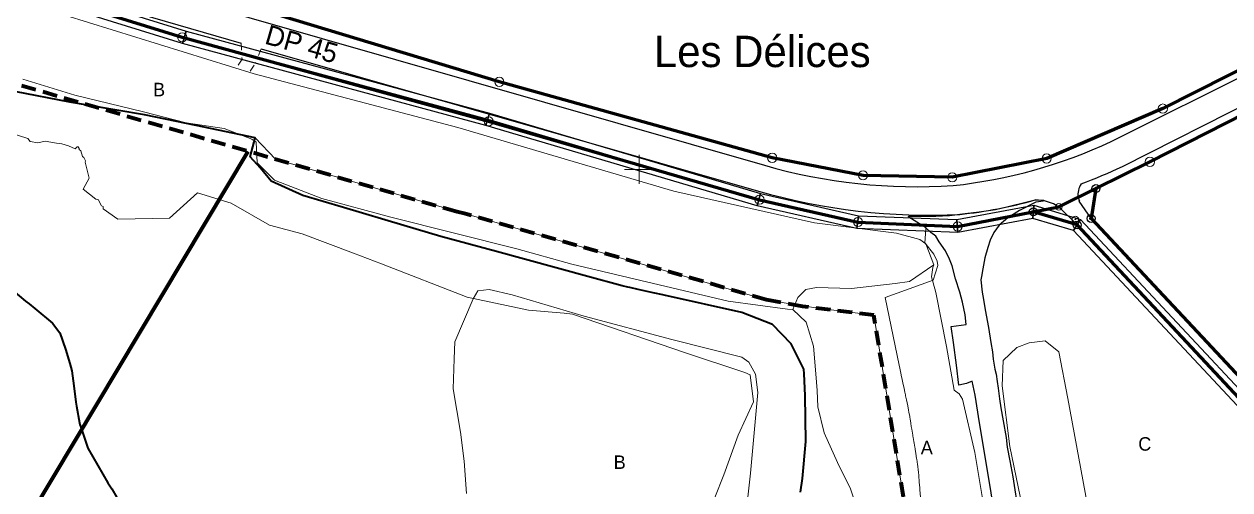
# Model space of a CAD drawing. Header units: metres. Extents: x 520385 to 521901, y 155400 to 156504.
# Drawn here: x 521231.7 to 521561.6, y 156112.3 to 156239.8 of the extents above; entities that cross this region are included whole.
import ezdxf

# ---------------------------------------------------------------- set-up
doc = ezdxf.new("R2010")
doc.units = ezdxf.units.M
doc.linetypes.add('HIDDEN', pattern=[6, 4, -2])
doc.linetypes.add('LINETYPE011', pattern=[4, 2, -2])
for name, color, linetype in [('A0260', 7, 'Continuous'), ('B0261', 7, 'Continuous'), ('BORD_DE_CHAUSS_E', 7, 'Continuous'), ('C0262', 7, 'Continuous'), ('CADRE_RESEAU', 7, 'Continuous'), ('CDS_NATURES', 7, 'Continuous'), ('NOMENCLATURE', 7, 'Continuous'), ('P_RIM_TRE_EXPLOITATION', 7, 'Continuous'), ('P_RIM_TRE_EXTRACTION', 7, 'Continuous'), ('POINTS', 7, 'Continuous'), ('PROJET_CASIER', 7, 'Continuous'), ('PROPRIETE_IMMEUBLES', 7, 'Continuous'), ('REMBLAIS', 7, 'Continuous'), ('SECTEUR_NON_EXPLOITE0263', 7, 'Continuous'), ('SITUATION_ROUTE_VOL_14-10-20128', 7, 'Continuous'), ('TXT-IM', 7, 'Continuous')]:
    doc.layers.add(name, color=color, linetype=linetype)

# ---------------------------------------------------------------- blocks, each defined once
blk = doc.blocks.new('*G20')
at = {"layer": 'CADRE_RESEAU', "color": 136}
blk.add_polyline3d([(223.28, 497.49, 0), (321.3, 654.91, 0), (341.52, 641.83, 0), (359.56, 655.46, 0), (375.27, 672.17, 0), (411.91, 711.15, 0), (453.33, 765.54, 0), (479.62, 769.23, 0), (481.89, 767.69, 0), (514.16, 756.05, 0), (559.21, 743.4, 0), (600.13, 730.67, 0), (683.09, 708.23, 0), (757.28, 686.24, 0), (784.33, 680.04, 0), (811.56, 679, 0), (832.36, 682.86, 0), (844.33, 679.28, 0), (1018.99, 492.38, 0)], dxfattribs=at)
blk = doc.blocks.new('*G21')
at = {"layer": 'CADRE_RESEAU', "color": 136}
blk.add_polyline3d([(225.22, 497.49, 0), (323.24, 654.91, 0), (343.46, 641.83, 0), (361.5, 655.46, 0), (377.21, 672.17, 0), (413.85, 711.15, 0), (455.27, 765.54, 0), (481.56, 769.23, 0), (483.83, 767.69, 0), (516.1, 756.05, 0), (561.15, 743.4, 0), (602.08, 730.67, 0), (685.03, 708.23, 0), (759.22, 686.24, 0), (786.27, 680.04, 0), (813.5, 679, 0), (834.31, 682.86, 0), (846.27, 679.28, 0), (1020.93, 492.38, 0)], dxfattribs=at)
blk.add_blockref('*G20', (1.94, 0), dxfattribs=at)
blk = doc.blocks.new('*G23')
at = {"layer": 'P_RIM_TRE_EXTRACTION', "color": 2}
for points in [[(172.76, 446.39, 0), (171.78, 443.03, 0), (130.85, 455.77, 0), (131.84, 459.12, 0)], [(255.7, 423.96, 0), (254.75, 420.59, 0), (171.78, 443.03, 0), (172.76, 446.39, 0)], [(329.86, 401.97, 0), (328.98, 398.59, 0), (254.75, 420.59, 0), (255.7, 423.96, 0)], [(356.7, 395.83, 0), (356.24, 392.35, 0), (328.98, 398.59, 0), (329.86, 401.97, 0)], [(383.57, 394.79, 0), (383.83, 391.28, 0), (356.24, 392.35, 0), (356.7, 395.83, 0)], [(404.6, 398.7, 0), (404.4, 395.1, 0), (383.83, 391.28, 0), (383.57, 394.79, 0)], [(417.42, 394.86, 0), (415.51, 391.78, 0), (404.4, 395.1, 0), (404.6, 398.7, 0)], [(592.96, 207.03, 0), (589.29, 205.82, 0), (415.51, 391.78, 0), (417.42, 394.86, 0)]]:
    blk.add_polyline3d(points, close=True, dxfattribs=at)
blk = doc.blocks.new('2')
at = {"layer": 'POINTS', "color": 8, "lineweight": 15}
blk.add_circle((0, 0), 0.5, dxfattribs=at)
at = {"layer": 'POINTS', "color": 7}
blk.add_circle((0, 0), 0.05, dxfattribs=at)
blk = doc.blocks.new('1')
at = {"layer": 'POINTS', "color": 8, "lineweight": 15}
blk.add_circle((0, 0), 0.7, dxfattribs=at)
at = {"layer": 'POINTS', "color": 7}
blk.add_circle((0, 0), 0.05, dxfattribs=at)
blk = doc.blocks.new('5')
at = {"color": 7}
blk.add_circle((0, 0), 0.6, dxfattribs=at)
at = {"layer": 'POINTS', "color": 8}
blk.add_circle((0, 0), 0.2, dxfattribs=at)
blk = doc.blocks.new('H101', base_point=(0, 0))
at = {"layer": 'CADRE_RESEAU', "color": 7, "lineweight": 9}
for p, q in [((0, 2), (0, -2)), ((-2, 0), (2, 0))]:
    blk.add_line(p, q, dxfattribs=at)
blk = doc.blocks.new('*G38')
at = {"layer": 'CADRE_RESEAU', "color": 7, "lineweight": 9, "xscale": 2, "yscale": 2, "zscale": 2}
blk.add_blockref('H101', (520.53, -84.5), dxfattribs=at)
blk = doc.blocks.new('*G115')
at = {"layer": 'C0262', "color": 35, "lineweight": 20}
for p, q in [((40.58, 338.74, 0), (19.77, 334.87, 0)), ((52.54, 335.16, 0), (40.58, 338.74, 0)), ((11.26, 335.2, 0), (10.88, 330.28, 0)), ((19.77, 334.87, 0), (11.26, 335.2, 0)), ((58.59, 328.68, 0), (52.54, 335.16, 0)), ((10.88, 330.28, 0), (13.32, 327.14, 0)), ((13.32, 327.14, 0), (14.23, 325.27, 0)), ((227.2, 148.26), (58.59, 328.68)), ((14.43, 324.03, 0), (13.17, 320.03, 0)), ((14.23, 325.27, 0), (14.43, 324.03, 0)), ((13.17, 320.03, 0), (0, 315.33, 0)), ((0, 315.33, 0), (3.88, 296.74, 0)), ((3.88, 296.74, 0), (4.05, 295.93, 0)), ((4.05, 295.93, 0), (4.23, 295.06, 0)), ((4.23, 295.06, 0), (4.32, 294.64, 0)), ((4.32, 294.64, 0), (4.54, 293.57, 0)), ((4.54, 293.57, 0), (4.59, 293.36, 0)), ((4.59, 293.36, 0), (4.88, 291.97, 0)), ((4.88, 291.97, 0), (4.89, 291.94, 0)), ((4.89, 291.94, 0), (5.21, 290.38, 0)), ((5.21, 290.38, 0), (5.42, 289.42, 0)), ((5.42, 289.42, 0), (5.58, 288.64, 0)), ((5.58, 288.64, 0), (5.62, 288.43, 0)), ((5.62, 288.43, 0), (5.85, 287.34, 0)), ((5.85, 287.34, 0), (5.87, 287.26, 0)), ((5.87, 287.26, 0), (6.2, 285.68, 0)), ((6.2, 285.68, 0), (6.46, 284.44, 0)), ((6.46, 284.44, 0), (6.54, 283.96, 0)), ((6.54, 283.96, 0), (6.75, 282.71, 0)), ((6.75, 282.71, 0), (6.79, 282.45, 0)), ((6.79, 282.45, 0), (6.85, 282.11, 0)), ((6.85, 282.11, 0), (7.05, 280.89, 0)), ((7.05, 280.89, 0), (7.19, 280.03, 0)), ((7.19, 280.03, 0), (7.32, 279.26, 0)), ((7.32, 279.26, 0), (7.6, 277.59, 0)), ((7.6, 277.59, 0), (7.64, 277.34, 0)), ((7.64, 277.34, 0), (7.69, 277.01, 0)), ((7.69, 277.01, 0), (7.88, 275.89, 0)), ((7.88, 275.89, 0), (7.96, 275.39, 0)), ((7.96, 275.39, 0), (8.13, 274.37, 0)), ((8.13, 274.37, 0), (8.2, 274, 0)), ((8.2, 274, 0), (8.25, 273.66, 0)), ((8.25, 273.66, 0), (8.41, 272.71, 0)), ((8.41, 272.71, 0), (8.54, 271.92, 0)), ((8.54, 271.92, 0), (8.65, 271.27, 0)), ((8.65, 271.27, 0), (8.69, 271.02, 0)), ((8.69, 271.02, 0), (8.92, 269.63, 0)), ((8.92, 269.63, 0), (9.01, 269.1, 0)), ((9.01, 269.1, 0), (9.01, 269.1, 0)), ((9.01, 269.1, 0), (9.1, 268.07, 0)), ((9.1, 268.07, 0), (9.13, 267.61, 0)), ((9.13, 267.61, 0), (9.23, 266.51, 0)), ((9.23, 266.51, 0), (9.24, 266.4, 0)), ((9.24, 266.4, 0), (9.35, 264.97, 0)), ((9.35, 264.97, 0), (9.38, 264.7, 0)), ((9.38, 264.7, 0), (9.49, 263.34, 0)), ((9.49, 263.34, 0), (9.56, 262.51, 0)), ((9.56, 262.51, 0), (9.62, 261.84, 0)), ((9.62, 261.84, 0), (9.73, 260.49, 0)), ((9.73, 260.49, 0), (9.76, 260.13, 0)), ((9.76, 260.13, 0), (9.85, 259.03, 0)), ((9.85, 259.03, 0), (9.89, 258.58, 0)), ((9.89, 258.58, 0), (9.96, 257.74, 0)), ((9.96, 257.74, 0), (9.96, 257.74, 0)), ((9.96, 257.74, 0), (10, 257.05, 0)), ((10, 257.05, 0), (10.05, 256.16, 0)), ((10.05, 256.16, 0), (10.09, 255.62, 0)), ((10.09, 255.62, 0), (10.13, 254.94, 0)), ((10.13, 254.94, 0), (10.19, 253.96, 0)), ((10.19, 253.96, 0), (10.23, 253.23, 0)), ((10.23, 253.23, 0), (10.29, 252.31, 0)), ((10.29, 252.31, 0), (10.33, 251.62, 0)), ((10.33, 251.62, 0), (10.39, 250.67, 0)), ((10.39, 250.67, 0), (10.45, 249.69, 0)), ((10.45, 249.69, 0), (10.45, 249.69, 0)), ((10.45, 249.69, 0), (10.49, 249.13, 0)), ((10.49, 249.13, 0), (10.53, 248.46, 0)), ((10.53, 248.46, 0), (10.59, 247.52, 0)), ((10.59, 247.52, 0), (10.63, 246.91, 0)), ((10.63, 246.91, 0), (10.7, 245.85, 0)), ((10.7, 245.85, 0), (10.72, 245.48, 0)), ((10.72, 245.48, 0), (10.81, 244.23, 0)), ((10.81, 244.23, 0), (10.82, 243.95, 0)), ((10.82, 243.95, 0), (10.9, 242.81, 0)), ((10.9, 242.81, 0), (10.92, 242.47, 0)), ((10.92, 242.47, 0), (11.01, 241.4, 0)), ((11.01, 241.4, 0), (11.03, 241.22, 0)), ((11.03, 241.22, 0), (11.16, 239.63, 0)), ((11.16, 239.63, 0), (11.16, 239.61, 0)), ((11.16, 239.61, 0), (11.16, 239.59, 0)), ((11.16, 239.59, 0), (11.19, 239.26, 0)), ((11.19, 239.26, 0), (11.29, 238.09, 0)), ((11.29, 238.09, 0), (11.3, 238, 0)), ((11.3, 238, 0), (11.31, 237.89, 0)), ((11.31, 237.89, 0), (11.42, 236.54, 0)), ((11.42, 236.54, 0), (11.51, 235.5, 0)), ((11.51, 235.5, 0), (11.51, 235.5, 0)), ((11.51, 235.5, 0), (11.6, 234.9, 0)), ((11.6, 234.9, 0), (11.75, 233.96, 0)), ((11.75, 233.96, 0), (11.85, 233.27, 0)), ((11.85, 233.27, 0), (11.98, 232.45, 0)), ((11.98, 232.45, 0), (12.09, 231.7, 0)), ((12.09, 231.7, 0), (12.15, 231.33, 0)), ((12.15, 231.33, 0), (12.36, 229.94, 0)), ((12.36, 229.94, 0), (12.42, 229.54, 0)), ((12.42, 229.54, 0), (12.59, 228.39, 0)), ((12.59, 228.39, 0), (12.77, 227.2, 0)), ((12.77, 227.2, 0), (12.78, 227.19, 0)), ((12.78, 227.19, 0), (12.78, 227.18, 0)), ((12.78, 227.18, 0), (12.99, 225.77, 0)), ((12.99, 225.77, 0), (13.04, 225.45, 0)), ((13.04, 225.45, 0), (13.23, 224.2, 0)), ((13.23, 224.2, 0), (13.31, 223.7, 0)), ((13.31, 223.7, 0), (13.31, 223.7, 0)), ((13.31, 223.7, 0), (13.47, 222.96, 0)), ((13.47, 222.96, 0), (13.64, 222.16, 0)), ((13.64, 222.16, 0), (13.88, 221.06, 0)), ((13.88, 221.06, 0), (14, 220.54, 0)), ((14, 220.54, 0), (14.31, 219.12, 0)), ((14.31, 219.12, 0), (14.34, 218.97, 0)), ((14.34, 218.97, 0), (14.58, 217.87, 0)), ((14.58, 217.87, 0), (14.61, 217.71, 0)), ((14.61, 217.71, 0), (14.69, 217.37, 0)), ((14.69, 217.37, 0), (14.87, 216.54, 0)), ((14.87, 216.54, 0), (15.05, 215.7, 0)), ((15.05, 215.7, 0), (15.05, 215.7, 0)), ((15.05, 215.7, 0), (15.15, 215.09, 0)), ((15.15, 215.09, 0), (15.3, 214.17, 0)), ((15.3, 214.17, 0), (15.36, 213.79, 0)), ((15.36, 213.79, 0), (15.55, 212.64, 0)), ((15.55, 212.64, 0), (15.6, 212.36, 0)), ((15.6, 212.36, 0), (15.71, 211.67, 0)), ((15.71, 211.67, 0), (15.76, 211.34, 0)), ((15.76, 211.34, 0), (15.8, 211.1, 0)), ((15.8, 211.1, 0), (16, 209.89, 0)), ((16, 209.89, 0), (16.04, 209.66, 0)), ((16.04, 209.66, 0), (16.11, 209.2, 0)), ((16.11, 209.2, 0), (16.13, 209.11, 0)), ((16.13, 209.11, 0), (16.35, 207.74, 0)), ((16.35, 207.74, 0), (16.35, 207.74, 0)), ((16.35, 207.74, 0), (16.53, 206.8, 0)), ((16.53, 206.8, 0), (16.63, 206.23, 0)), ((16.63, 206.23, 0), (16.78, 205.43, 0)), ((16.78, 205.43, 0), (16.94, 204.56, 0)), ((16.94, 204.56, 0), (17.18, 203.29, 0)), ((17.18, 203.29, 0), (17.21, 203.14, 0)), ((17.21, 203.14, 0), (17.23, 203.04, 0)), ((17.23, 203.04, 0), (17.43, 201.95, 0)), ((17.43, 201.95, 0), (17.54, 201.38, 0)), ((17.54, 201.38, 0), (17.55, 201.33, 0)), ((17.55, 201.33, 0), (17.56, 201.26, 0)), ((17.56, 201.26, 0), (17.84, 199.8, 0)), ((17.84, 199.8, 0), (17.93, 199.33, 0)), ((17.93, 199.33, 0), (18.13, 198.27, 0)), ((18.13, 198.27, 0), (18.13, 198.27, 0)), ((18.13, 198.27, 0), (18.3, 197.43, 0)), ((18.3, 197.43, 0), (18.43, 196.76, 0)), ((18.43, 196.76, 0), (18.71, 195.41, 0)), ((18.71, 195.41, 0), (18.79, 195.02, 0)), ((18.79, 195.02, 0), (18.84, 194.77, 0)), ((18.84, 194.77, 0), (19.14, 193.27, 0)), ((19.14, 193.27, 0), (19.15, 193.24, 0)), ((19.15, 193.24, 0), (19.18, 193.08, 0)), ((19.18, 193.08, 0), (19.43, 191.89, 0)), ((19.43, 191.89, 0), (19.48, 191.62, 0)), ((19.48, 191.62, 0), (19.74, 190.37, 0)), ((19.74, 190.37, 0), (19.87, 189.69, 0)), ((19.87, 189.69, 0), (20.05, 188.84, 0)), ((20.05, 188.84, 0), (20.15, 188.33, 0)), ((20.15, 188.33, 0), (20.44, 187.31, 0)), ((44.4, 186.86, 0), (66.57, 190.43, 0)), ((66.57, 190.43), (69.76, 170.43)), ((20.44, 187.31, 0), (20.5, 187.09, 0)), ((20.5, 187.09, 0), (20.55, 186.92, 0)), ((20.55, 186.92, 0), (20.63, 186.63, 0)), ((20.63, 186.63, 0), (20.95, 185.48, 0)), ((20.95, 185.48, 0), (21.22, 184.53, 0)), ((21.6, 183.18, 0), (39.18, 186.02, 0)), ((39.18, 186.02, 0), (44.4, 186.86, 0)), ((21.22, 184.53, 0), (21.36, 184.02, 0)), ((21.36, 184.02, 0), (21.6, 183.18, 0)), ((69.76, 170.43), (72.7, 155.48)), ((72.7, 155.48), (74.94, 142.38)), ((225.95, 137.42), (227.2, 148.26)), ((74.94, 142.38), (76.56, 138.93)), ((76.56, 138.93), (77.6, 131.1)), ((199.3, 118.11), (225.95, 137.42)), ((77.6, 131.1), (78.81, 118.68)), ((78.81, 118.68), (78.39, 114.38)), ((170.24, 85.65), (199.3, 118.11)), ((78.39, 114.38), (77.38, 111.26)), ((77.38, 111.26), (77.82, 106.27)), ((77.82, 106.27), (78.3, 101.93)), ((78.3, 101.93), (78.92, 99.42)), ((78.92, 99.42), (80.43, 96.88)), ((80.43, 96.88), (82.46, 94.65)), ((82.46, 94.65), (84.47, 90.26)), ((84.47, 90.26), (87.08, 83.74)), ((87.08, 83.74), (89.81, 73.32)), ((129.59, 16.31), (170.24, 85.65)), ((89.81, 73.32), (90.59, 72.06)), ((90.59, 72.06), (91.47, 71.48)), ((91.47, 71.48), (93.37, 71.06)), ((93.37, 71.06), (97.07, 63.71)), ((97.07, 63.71), (99.87, 55.29)), ((99.87, 55.29), (107.83, 31.07)), ((107.83, 31.07), (110.23, 23.64)), ((110.23, 23.64), (111.22, 20.62)), ((111.22, 20.62), (112.06, 16.89)), ((112.06, 16.89), (112.34, 12.44)), ((112.92, 0), (129.59, 16.31)), ((112.34, 12.44), (112.01, 7.91)), ((112.01, 7.91), (111.39, 5.13)), ((111.39, 5.13), (110.62, 2.34)), ((110.62, 2.34), (112.92, 0))]:
    blk.add_line(p, q, dxfattribs=at)

msp = doc.modelspace()

# ---------------------------------------------------------------- linework, layer by layer
at = {"layer": 'A0260', "color": 48, "lineweight": 20}
for points in [[(521462.01, 156099.65, 667.32), (521457.78, 156112.53, 667.36), (521454.27, 156119.79, 667.24), (521450.61, 156127.9, 667.53), (521448.83, 156134.98, 667.49), (521448.7, 156139.48, 667.66), (521448.3, 156144.06, 667.57), (521447.69, 156151.59, 668.02), (521445.7, 156158.14, 668.06), (521442, 156161.67, 668.17), (521442, 156161.67, 668.17), (521443.38, 156164.92, 668.9), (521445.58, 156167.14, 669.81), (521448.44, 156167.7, 669.7), (521458.04, 156167.36, 669.61), (521469.96, 156168.79, 670.51), (521473.88, 156169.3, 670.57), (521480.61, 156173.87, 668.53), (521480.33, 156173.1, 668.6), (521479.93, 156170.59, 668.71), (521481.16, 156166.3, 668.48), (521484.04, 156151.51, 668.33), (521486.12, 156139.53, 668.38), (521487.48, 156138.57, 668.27), (521488.46, 156137.1, 668.34), (521491.79, 156122.48, 668.1), (521495.88, 156097.82, 667.84)], [(521508.18, 156091.05, 667.51), (521501.39, 156124.16, 667.81), (521499.24, 156140.74, 668.15), (521499.57, 156147.69, 668.28), (521503.28, 156151.24, 668.38), (521506.66, 156152.55, 668.47), (521511.02, 156153.05, 668.43), (521514.81, 156150.08, 668.37), (521517.2, 156137.31, 668.36), (521523.21, 156104.57, 667.97)]]:
    msp.add_polyline3d(points, dxfattribs=at)
at = {"layer": 'B0261', "color": 37, "lineweight": 20}
for points in [[(521231.41, 156224.67, 673.37), (521245.59, 156220.3, 672.39), (521264.36, 156215.77, 672.47), (521276.02, 156212.72, 672.98), (521286.44, 156211.18, 673.65), (521294.03, 156208.28, 673.5), (521295.18, 156207.49, 673.48), (521295.48, 156201.82, 672.7), (521300.18, 156197.03, 671.9), (521313.21, 156192.02, 670.98), (521332, 156186.92, 671.32), (521366.52, 156178.25, 670.54), (521381.58, 156174.06, 669.72), (521424.31, 156163.9, 669.28), (521440.55, 156161.71, 668.13), (521442, 156161.67, 668.17), (521443.38, 156164.92, 668.9), (521445.58, 156167.14, 669.81), (521448.44, 156167.7, 669.7), (521458.04, 156167.36, 669.61), (521469.96, 156168.79, 670.51), (521473.88, 156169.3, 670.57), (521480.61, 156173.87, 668.53), (521478.41, 156179.64, 668.56), (521476.75, 156180.77, 668.58), (521470.4, 156182.5, 668.21), (521447.9, 156185.41, 668.58), (521409.5, 156194.07, 669.87), (521350.39, 156211.45, 670.66), (521294.66, 156226.17, 672.84), (521236.42, 156244.18, 676.03)], [(521428.1, 156095.5, 672.54), (521430.42, 156116.84, 671.55), (521432.43, 156138.92, 670.41), (521431.83, 156143.92, 670.26), (521429.97, 156147.2, 670.03), (521428.1, 156148.62, 670.46), (521408.9, 156153.47, 670.71), (521384.94, 156159.81, 671.02), (521365.24, 156165.63, 671.14), (521358.98, 156167.12, 671.11), (521355.84, 156166.74, 671.12), (521354.58, 156164.58, 671.17), (521349.58, 156152.79, 671.5), (521349.35, 156148.17, 671.9), (521349.06, 156139.96, 672.28), (521351.07, 156128.1, 672.74), (521352.11, 156120.12, 673.04), (521352.77, 156111.31, 673.36)]]:
    msp.add_polyline3d(points, dxfattribs=at)
at = {"layer": 'BORD_DE_CHAUSS_E', "color": 8, "linetype": 'LINETYPE011', "lineweight": 9}
for p, q in [((521291.12, 156234.59), (521291.33, 156230.2)), ((521296.56, 156233.02), (521295.05, 156229.18)), ((521291.33, 156230.2), (521289.99, 156227.97)), ((521293.6, 156226.87), (521295.05, 156229.18))]:
    msp.add_line(p, q, dxfattribs=at)
at = {"layer": 'CDS_NATURES', "color": 8, "linetype": 'HIDDEN'}
for p, q in [((521291.8, 156231.54), (521295.05, 156230.64)), ((521520.08, 156192.34), (521514.8, 156189.72))]:
    msp.add_line(p, q, dxfattribs=at)
at = {"layer": 'CDS_NATURES', "color": 8}
for p, q in [((521529.08, 156207.64), (521576.03, 156231.12)), ((521532.15, 156200.77), (521579.29, 156224.73))]:
    msp.add_line(p, q, dxfattribs=at)
for points in [[(521235.63, 156250.71, 0), (521291.12, 156234.59, 0)], [(521265.46, 156249.58, 0), (521293.2, 156241.62, 0), (521434.24, 156201.11, 0)], [(521296.56, 156233.02, 0), (521432.58, 156194.05, 0)], [(521697.47, 156000.49, 0), (521523.59, 156186.55, 0), (521520.38, 156191.29, 0)], [(521514.8, 156189.72, 0), (521519.77, 156184.78, 0), (521694.43, 155997.88, 0), (521693.18, 155987.04, 0), (521666.53, 155967.73, 0), (521637.47, 155935.27, 0), (521596.8, 155865.92, 0), (521568.1, 155837.84, 0), (521549.55, 155820.05, 0), (521540.34, 155806.77, 0)]]:
    msp.add_polyline3d(points, dxfattribs=at)
for centre, radius, start, end in [((521470.99, 156332.06), 137.31, 276.2149, 295.0278), ((521476.01, 156346.55), 151.31, 253.978, 273.7307), ((521450.05, 156379.46), 196.65, 291.1175, 294.6759), ((521479.48, 156357.77), 170.3, 254.0134, 272.7652), ((521524.94, 156193.18), 4.94, 144.8875, 189.8739), ((521474.86, 156309.45), 122.46, 276.0187, 285.869), ((521508.07, 156179.01), 12.65, 57.8863, 88.7934), ((521524.93, 156193.17), 4.92, 189.7967, 202.4706)]:
    msp.add_arc(centre, radius, start, end, dxfattribs=at)
at = {"layer": 'P_RIM_TRE_EXPLOITATION', "color": 161, "linetype": 'HIDDEN', "lineweight": 158}
msp.add_polyline3d([(521498.38, 155950.51, 0), (521464.18, 156160.1, 0), (521444.64, 156162.5, 0), (521434.84, 156164.32, 0), (521352.46, 156187.87, 0), (521350.23, 156188.35, 0), (521199.25, 156232.11, 0), (521157.77, 156246.9, 0), (521131.51, 156266.38, 0), (521058.35, 156171.2, 0), (521041.71, 156153.5, 0), (521017.41, 156135.13, 0), (520995.65, 156149.2, 0), (520903.52, 156001.25, 0)], dxfattribs=at)
at = {"layer": 'PROJET_CASIER', "color": 7, "lineweight": 120}
msp.add_polyline3d([(521144.8, 155957.14, 0), (521293.02, 156204.93, 0)], dxfattribs=at)
at = {"layer": 'PROPRIETE_IMMEUBLES', "color": 8, "lineweight": 60}
for points in [[(521784.53, 156291.41, 0), (521769.88, 156292.09, 0), (521728.96, 156287.46, 0), (521705.81, 156281.94, 0), (521678.76, 156275.83, 0), (521657.35, 156270.06, 0), (521614.94, 156253, 0), (521543.23, 156216.64, 0), (521511.46, 156202.99, 0), (521485.62, 156197.84, 0), (521461.22, 156198.37, 0), (521436.37, 156203.18, 0), (521361.72, 156223.96, 0), (521279.86, 156248.82, 0)], [(521524.92, 156194.74, 0), (521539.68, 156202.05, 0), (521586.26, 156225.8, 0), (521621.39, 156240.57, 0), (521661.46, 156256.49, 0), (521682.41, 156262.63, 0), (521731.06, 156276.31, 0), (521770.1, 156279.83, 0), (521810.61, 156277.19, 0)], [(521157.49, 156273.01, 0), (521189.52, 156261.08, 0), (521234.86, 156248.67, 0), (521274.98, 156236.15, 0), (521358.8, 156213.16, 0), (521432.91, 156191.71, 0), (521459.82, 156185.59, 0), (521487.09, 156184.38, 0), (521507.77, 156188.37, 0)], [(521507.77, 156188.37, 0), (521514.8, 156189.72, 0), (521524.92, 156194.74, 0)], [(521524.92, 156194.74, 0), (521523.59, 156186.55, 0), (521697.47, 156000.49, 0), (521701.51, 155999.71, 0)], [(521693.18, 155987.04, 0), (521694.43, 155997.88, 0), (521519.77, 156184.78, 0), (521507.77, 156188.37, 0)]]:
    msp.add_polyline3d(points, dxfattribs=at)
at = {"layer": 'REMBLAIS', "color": 7, "lineweight": 40}
for points in [[(521444.08, 156111.67, 669.23), (521444.65, 156115.39, 669.05), (521445.57, 156125.49, 668.39), (521445.4, 156138.07, 668.2), (521445.08, 156144.04, 667.89), (521445.01, 156145.29, 667.98), (521444.19, 156146.98, 668.14), (521441.59, 156152.29, 668.18), (521436.49, 156157.57, 668.2), (521428.1, 156160.82, 668.09), (521406.79, 156165.57, 668.24), (521406.42, 156165.65, 668.31), (521403.8, 156166.24, 668.29), (521399.66, 156167.16, 668.52), (521397.39, 156167.67, 668.35), (521396.86, 156167.79, 668.51), (521395.36, 156168.09, 668.4), (521385.95, 156170.64, 668.6), (521360.96, 156177.49, 668.99), (521345.75, 156181.66, 669.43), (521335.62, 156184.67, 669.93), (521319.07, 156189.58, 670.4), (521307.95, 156192.87, 671.09), (521299.35, 156196.77, 671.71), (521296.38, 156200.3, 672.48), (521293.53, 156203.43, 672.81), (521294.64, 156207.51, 673.42), (521294.95, 156208.65, 673.66), (521278.79, 156212.02, 673.2), (521264.62, 156214.97, 671.83), (521257.09, 156216.24, 671.17), (521244.26, 156218.4, 670.45), (521229.18, 156221.31, 670.44)], [(521223.35, 156171.24, 658.25), (521232.14, 156163.94, 658.1), (521233.09, 156163.18, 658.26), (521234.69, 156161.88, 658.07), (521239.53, 156157.93, 658.35), (521241.5, 156155.3, 658.46), (521242.23, 156153.14, 658.4), (521243.12, 156150.51, 658.68), (521243.89, 156148.08, 658.48), (521244.22, 156146.88, 658.63), (521244.8, 156144.87, 658.53), (521245.29, 156140.78, 658.48), (521245.87, 156136.24, 658.81), (521246.07, 156135.2, 658.64), (521246.88, 156130.63, 658.49), (521246.95, 156130.18, 658.65), (521247.11, 156129.67, 658.56), (521249.17, 156123.64, 658.68), (521254.65, 156114.24, 658.6), (521255.72, 156112.52, 658.8), (521257.13, 156110.22, 658.6)]]:
    msp.add_polyline3d(points, dxfattribs=at)
at = {"layer": 'REMBLAIS', "color": 8, "lineweight": 20}
for points in [[(521444.08, 156111.67, 669.23), (521444.65, 156115.39, 669.05), (521445.57, 156125.49, 668.39), (521445.4, 156138.07, 668.2), (521445.08, 156144.04, 667.89), (521445.01, 156145.29, 667.98), (521444.19, 156146.98, 668.14), (521441.59, 156152.29, 668.18), (521436.49, 156157.57, 668.2), (521428.1, 156160.82, 668.09), (521406.79, 156165.57, 668.24), (521406.42, 156165.65, 668.31), (521403.8, 156166.24, 668.29), (521399.66, 156167.16, 668.52), (521397.39, 156167.67, 668.35), (521396.86, 156167.79, 668.51), (521395.36, 156168.09, 668.4), (521385.95, 156170.64, 668.6), (521360.96, 156177.49, 668.99), (521345.75, 156181.66, 669.43), (521335.62, 156184.67, 669.93), (521319.07, 156189.58, 670.4), (521307.95, 156192.87, 671.09), (521299.35, 156196.77, 671.71), (521296.38, 156200.3, 672.48), (521293.53, 156203.43, 672.81), (521294.64, 156207.51, 673.42), (521294.95, 156208.65, 673.66), (521278.79, 156212.02, 673.2), (521264.62, 156214.97, 671.83), (521257.09, 156216.24, 671.17), (521244.26, 156218.4, 670.45), (521229.18, 156221.31, 670.44)], [(521223.35, 156171.24, 658.25), (521232.14, 156163.94, 658.1), (521233.09, 156163.18, 658.26), (521234.69, 156161.88, 658.07), (521239.53, 156157.93, 658.35), (521241.5, 156155.3, 658.46), (521242.23, 156153.14, 658.4), (521243.12, 156150.51, 658.68), (521243.89, 156148.08, 658.48), (521244.22, 156146.88, 658.63), (521244.8, 156144.87, 658.53), (521245.29, 156140.78, 658.48), (521245.87, 156136.24, 658.81), (521246.07, 156135.2, 658.64), (521246.88, 156130.63, 658.49), (521246.95, 156130.18, 658.65), (521247.11, 156129.67, 658.56), (521249.17, 156123.64, 658.68), (521254.65, 156114.24, 658.6), (521255.72, 156112.52, 658.8), (521257.13, 156110.22, 658.6)]]:
    msp.add_polyline3d(points, dxfattribs=at)
at = {"layer": 'SECTEUR_NON_EXPLOITE0263', "color": 202, "lineweight": 20}
for points in [[(521473.47, 156103.15, 664.88), (521470.77, 156119.7, 665.68), (521464.18, 156160.1, 666.77), (521448.89, 156161.98, 667.5), (521439.67, 156163.43, 667.92), (521434.84, 156164.32, 668.21), (521421.74, 156168.07, 668.99), (521407.19, 156172.23, 669.57), (521358.53, 156186.14, 669.79), (521327.86, 156194.83, 670.53), (521300.52, 156202.76, 671.28), (521294.95, 156208.67, 673.73), (521264.55, 156214.98, 671.84), (521243.18, 156218.59, 670.46), (521228.94, 156221.36, 670.44)], [(521227.87, 156209.99, 657.71), (521232.78, 156208.48, 657.95), (521233.36, 156207.62, 657.73), (521235.48, 156207.29, 657.93), (521237.46, 156207.76, 657.99), (521240.57, 156207.15, 657.87), (521242.02, 156206.99, 657.69), (521243.89, 156206.49, 658.93), (521245.73, 156205.63, 657.5), (521246.27, 156206.14, 657.75), (521246.49, 156206.14, 657.65), (521246.74, 156205.7, 657.78), (521246.82, 156205.47, 658.47), (521247.24, 156205.08, 657.44), (521247.67, 156203.51, 657.73), (521248.06, 156203.21, 657.75), (521248.53, 156202.3, 657.77), (521248.4, 156201.95, 657.75), (521249.56, 156197.59, 657.67), (521247.91, 156194.57, 657.87), (521251.3, 156191.81, 657.72), (521252.03, 156191.68, 657.22), (521252.31, 156191.04, 656.92), (521252.9, 156190.05, 657.11), (521253.39, 156189.84, 657.64), (521253.39, 156189.24, 657.77), (521257.36, 156186.39, 658.07), (521271.45, 156186.62, 658.07), (521271.45, 156186.62, 658.07), (521279.15, 156193.54, 658.15), (521288.32, 156190.73, 657.5), (521298.82, 156184.74, 657.5), (521307.8, 156182.37, 657.51), (521321.84, 156177.08, 658.59), (521329.53, 156174.11, 657.55), (521352.92, 156165.05, 657.65), (521369.72, 156161.48, 657.72), (521379.46, 156160.68, 657.75), (521381.72, 156160.33, 657.76), (521412.64, 156149.78, 657.88), (521428.85, 156144.44, 657.94), (521430.3, 156143.72, 657.95), (521431.21, 156136.35, 657.97), (521427.09, 156127.24, 657.98), (521423.16, 156116.4, 657.99), (521420.66, 156110.19, 658)]]:
    msp.add_polyline3d(points, dxfattribs=at)
at = {"layer": 'SITUATION_ROUTE_VOL_14-10-20128', "color": 8}
msp.add_polyline3d([(521497.15, 156105.75, 0), (521496, 156113.15, 0), (521493.05, 156130.65, 0), (521491.9, 156138.2, 0), (521491.1, 156142.05, 0), (521489.55, 156141.4, 0), (521487.45, 156140.95, 0), (521486.75, 156146.4, 0), (521485.95, 156152.6, 0), (521485.3, 156156.95, 0), (521489.45, 156157.5, 0), (521489.15, 156160.15, 0), (521488.45, 156163.65, 0), (521487.7, 156166.4, 0), (521486.5, 156170, 0), (521485.6, 156173.6, 0), (521484.9, 156175.4, 0), (521483.8, 156177.7, 0), (521482, 156180.2, 0), (521481.1, 156181.7, 0), (521479.8, 156182.7, 0), (521478.3, 156184.1, 0), (521476.7, 156185.1, 0), (521473.7, 156186.9, 0), (521473.65, 156187.2, 0), (521477.5, 156187.2, 0), (521481.15, 156187.2, 0), (521484.9, 156187.4, 0), (521489.15, 156187.9, 0), (521493, 156188.4, 0), (521497.45, 156189.05, 0), (521500.95, 156189.85, 0), (521506.15, 156191.15, 0), (521508.34, 156191.65, 0), (521508.4, 156191.65, 0), (521510.7, 156191.6, 0), (521510.6, 156191.3, 0), (521508.45, 156191.05, 0), (521504.05, 156188.75, 0), (521500.8, 156186.75, 0), (521498.45, 156184.75, 0), (521496.95, 156182.75, 0), (521495.95, 156180.6, 0), (521495.35, 156178.6, 0), (521494.5, 156175.8, 0), (521493.95, 156172.75, 0), (521493.65, 156170.65, 0), (521493.45, 156169.8, 0), (521493.8, 156166.4, 0), (521494.15, 156164.4, 0), (521494.65, 156161.55, 0), (521495.5, 156156.75, 0), (521496.15, 156152.6, 0), (521496.65, 156150.1, 0), (521496.85, 156148.05, 0), (521497.3, 156145.35, 0), (521497.65, 156143.9, 0), (521497.9, 156141.9, 0), (521498.15, 156140.1, 0), (521498.55, 156137.15, 0), (521498.9, 156134.75, 0), (521499.55, 156131.15, 0), (521500.4, 156126.65, 0), (521500.65, 156124, 0), (521501.35, 156120.2, 0), (521502.2, 156115.8, 0), (521503.75, 156105.8, 0)], dxfattribs=at)

# ---------------------------------------------------------------- block references
at = {"layer": 'C0262', "color": 35, "lineweight": 20}
msp.add_blockref('*G115', (521467.23, 155849.62), dxfattribs=at)
at = {"layer": 'CADRE_RESEAU', "color": 136}
msp.add_blockref('*G21', (520673.5, 155505.5), dxfattribs=at)
at = {"layer": 'CADRE_RESEAU', "color": 0}
msp.add_blockref('*G38', (520879.47, 156284.5), dxfattribs=at)
at = {"layer": 'P_RIM_TRE_EXTRACTION', "color": 2}
msp.add_blockref('*G23', (521103.3, 155791.46), dxfattribs=at)
at = {"layer": 'POINTS', "color": 0, "xscale": 1.8, "yscale": 1.8, "zscale": 1.8}
for name, p in [('1', (521274.98, 156236.15)), ('1', (521361.72, 156223.96)), ('1', (521543.23, 156216.64)), ('1', (521358.8, 156213.16)), ('1', (521436.37, 156203.18)), ('1', (521511.46, 156202.99)), ('1', (521539.68, 156202.05)), ('1', (521461.22, 156198.37)), ('1', (521485.62, 156197.84)), ('5', (521524.92, 156194.74)), ('1', (521432.91, 156191.71)), ('5', (521507.77, 156188.37)), ('2', (521514.8, 156189.72)), ('5', (521523.59, 156186.55)), ('1', (521459.82, 156185.59)), ('1', (521487.09, 156184.38)), ('2', (521519.29, 156186.3, 668.28)), ('5', (521519.77, 156184.78))]:
    msp.add_blockref(name, p, dxfattribs=at)

# ---------------------------------------------------------------- texts
at = {"layer": 'A0260', "color": 7}
for s, p in [('A', (521477, 156122)), ('C', (521536.5, 156123)), ('B', (521393, 156118))]:
    msp.add_text(s, height=3.7, dxfattribs=at).set_placement(p)
at = {"layer": 'B0261', "color": 7}
msp.add_text('B', height=3.7, dxfattribs=at).set_placement((521267, 156220))
at = {"layer": 'NOMENCLATURE', "color": 8}
msp.add_text('Les Délices', height=8.58, dxfattribs=at).set_placement((521404, 156228))
at = {"layer": 'TXT-IM', "color": 8}
msp.add_text('DP 45', height=5.412, rotation=343.9169, dxfattribs=at).set_placement((521297.25, 156234.5))

doc.saveas('drawing.dxf')
